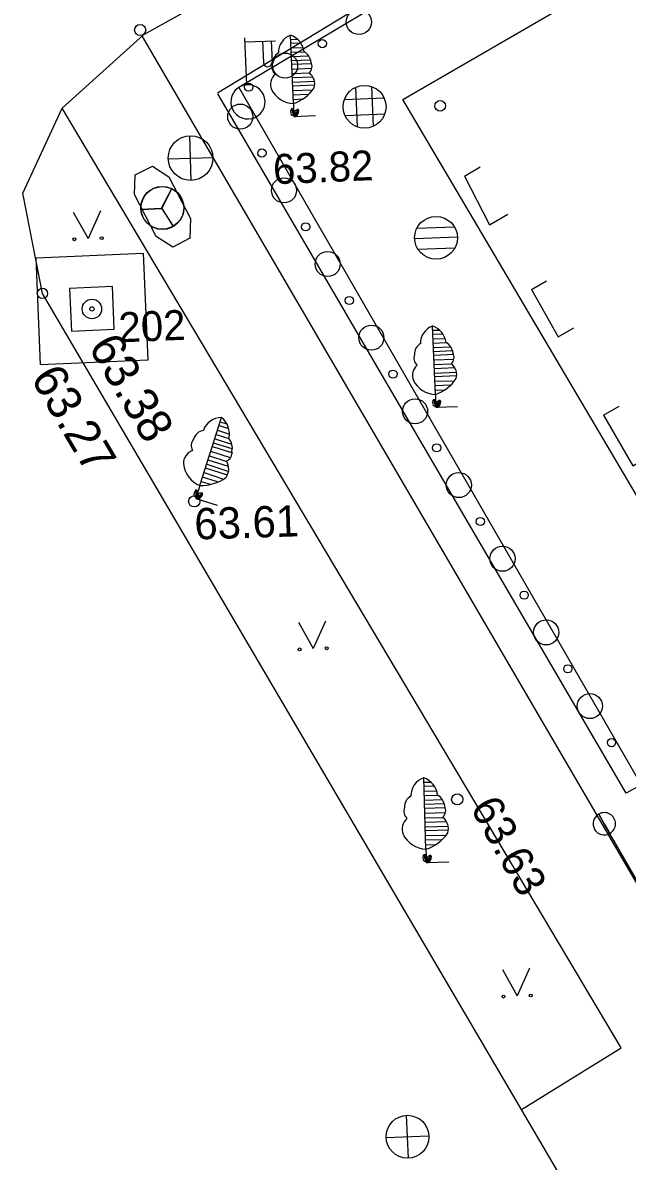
# Model space of a CAD drawing. Extents: x 641680 to 641799, y 6457000 to 6457110.
# Drawn here: x 641699.62 to 641713.69, y 6457041.55 to 6457068.07 of the extents above; entities that cross this region are included whole.
import ezdxf

# ---------------------------------------------------------------- set-up
doc = ezdxf.new("R2010")
doc.units = 0
for name, color, linetype in [('Level 1', 7, 'Continuous'), ('Level 10', 7, 'Continuous'), ('Level 11', 7, 'Continuous'), ('Level 12', 7, 'Continuous'), ('Level 13', 7, 'Continuous'), ('Level 14', 7, 'Continuous'), ('Level 15', 7, 'Continuous'), ('Level 18', 7, 'Continuous'), ('Level 20', 7, 'Continuous'), ('Level 21', 7, 'Continuous'), ('Level 25', 7, 'Continuous'), ('Level 26', 7, 'Continuous'), ('Level 29', 7, 'Continuous'), ('Level 30', 7, 'Continuous'), ('Level 4', 7, 'Continuous'), ('Level 40', 7, 'Continuous'), ('Level 5', 7, 'Continuous'), ('Level 54', 7, 'Continuous'), ('Level 6', 7, 'Continuous'), ('Level 7', 7, 'Continuous'), ('Level 8', 7, 'Continuous'), ('PUUDPQQSAD', 7, 'Continuous')]:
    doc.layers.add(name, color=color, linetype=linetype)

# ---------------------------------------------------------------- blocks, each defined once
blk = doc.blocks.new('KPP')
at = {"layer": 'Level 21'}
blk.add_lwpolyline([(-500, 500), (500, 500), (500, -500), (-500, -500)], close=True, dxfattribs=at)
blk.add_circle((0, 0), 90.8, dxfattribs=at)
blk = doc.blocks.new('BH')
at = {"layer": 'Level 7'}
for centre, radius in [((0, 0), 293), ((990, 0), 95.9)]:
    blk.add_circle(centre, radius, dxfattribs=at)
blk = doc.blocks.new('POL3')
at = {"layer": 'Level 14'}
blk.add_lwpolyline([(-500, 502), (-500, -496), (500, -496), (500, 502)], close=True, dxfattribs=at)
blk.add_circle((0, 0), 50, dxfattribs=at)
blk = doc.blocks.new('KMURU2')
at = {"layer": 'Level 6'}
for p in [(-318, 628), (318, 628), (0, 0), (0, 0)]:
    blk.add_line(p, (0, 0), dxfattribs=at)
for centre in [(-318, -8), (318, -8)]:
    blk.add_circle(centre, 34.5, dxfattribs=at)
blk = doc.blocks.new('OD')
at = {"layer": 'Level 26'}
for p, q in [((-189, 458), (-189, -461)), ((190, -466), (190, 461)), ((-464, 187), (462, 187)), ((459, -195), (-456, -195))]:
    blk.add_line(p, q, dxfattribs=at)
blk.add_circle((0, 0), 500, dxfattribs=at)
blk = doc.blocks.new('OK3')
at = {"layer": 'Level 13'}
for p, q in [((0, -500), (0, 500)), ((-500, 0), (500, 0)), ((-500, 0), (-500, 0)), ((-500, 0), (-500, 0))]:
    blk.add_line(p, q, dxfattribs=at)
blk.add_circle((0, 0), 500, dxfattribs=at)
blk = doc.blocks.new('BL2')
at = {"layer": 'PUUDPQQSAD'}
for p, q in [((-7, 29), (-46, 184)), ((-44, 175), (-29, 178)), ((-41, 166), (-20, 171)), ((-39, 155), (-12, 162)), ((-36, 146), (-7, 153)), ((-34, 136), (5, 146)), ((11, 137), (-31, 126)), ((-30, 118), (16, 130)), ((18, 118), (-27, 107)), ((-24, 97), (16, 107)), ((25, 99), (-22, 87)), ((-19, 78), (31, 90)), ((33, 81), (-17, 69)), ((-15, 59), (30, 69)), ((22, 57), (-12, 49)), ((-10, 39), (11, 44)), ((-7, 29), (0, 0)), ((17, 25), (0, 0)), ((0, 0), (50, 0)), ((17, 25), (108, 157)), ((23, 33), (40, 21)), ((57, 21), (28, 41)), ((35, 50), (72, 23)), ((83, 29), (40, 59)), ((45, 66), (88, 36)), ((91, 47), (51, 74)), ((57, 82), (90, 59)), ((100, 65), (62, 91)), ((69, 101), (108, 74)), ((110, 82), (74, 107)), ((79, 115), (112, 93)), ((85, 124), (110, 107)), ((91, 132), (114, 116)), ((97, 141), (115, 128)), ((102, 148), (114, 140))]:
    blk.add_line(p, q, dxfattribs=at)
for centre, radius, start, end in [((-47, 118), 27.5, 131.0525, 195.0635), ((-51, 107), 23.6, 172.6355, 238.0275), ((-36, 68), 32.8, 144.3865, 211.7665), ((-23, 148), 43, 121.6135, 192.6895), ((-17, 90), 61.2, 219.0975, 278.9605), ((-53, 137), 48.1, 19.5625, 82.2205), ((-18, 122), 32.6, 18.4205, 71.5505), ((-56, 112), 96.5, 300.5785, 337.4485), ((56, 72), 61.2, 170.5745, 230.4375), ((27, 72), 32.8, 95.8635, 163.2435), ((-3, 119), 21.2, 325.8415, 39.5815), ((0, 77), 32.8, 356.2765, 63.6565), ((47, 117), 96.5, 252.0555, 288.9255), ((47, 109), 23.6, 124.1125, 189.5045), ((57, 113), 27.5, 82.5295, 146.5405), ((95, 115), 43, 73.0905, 144.1665), ((58, 51), 32.8, 307.7535, 15.1335), ((87, 81), 21.2, 277.3185, 351.0585), ((68, 130), 48.1, 331.0395, 33.6975), ((80, 94), 32.6, 329.8975, 23.0275)]:
    blk.add_arc(centre, radius, start, end, dxfattribs=at)
blk = doc.blocks.new('OS')
at = {"layer": 'Level 18'}
for p, q in [((-17, -9), (241, 438)), ((-500, -9), (-17, -9)), ((-17, -9), (233, -442))]:
    blk.add_line(p, q, dxfattribs=at)
blk.add_circle((0, 0), 500, dxfattribs=at)
blk = doc.blocks.new('LP13')
at = {"layer": 'Level 11'}
for p, q in [((-10, 400), (-10, 1500)), ((-10, 1400), (700, 1400)), ((400, 1400), (400, 900)), ((600, 1400), (600, 900))]:
    blk.add_line(p, q, dxfattribs=at)
for centre, radius, start, end in [((500, 900), 100, 180, 0), ((0, 0), 400, 90, 270), ((0, 0), 400, 270, 90)]:
    blk.add_arc(centre, radius, start, end, dxfattribs=at)
blk = doc.blocks.new('OR')
at = {"layer": 'Level 20'}
for p, q in [((-500, 0), (500, 0)), ((-438, 241), (438, 241)), ((-432, -252), (432, -252))]:
    blk.add_line(p, q, dxfattribs=at)
blk.add_circle((0, 0), 500, dxfattribs=at)
blk = doc.blocks.new('BH0')
at = {"layer": 'Level 7'}
for centre, radius in [((0, 0), 293), ((990, 0), 95.9)]:
    blk.add_circle(centre, radius, dxfattribs=at)
blk = doc.blocks.new('KMURU4')
at = {"layer": 'Level 6'}
for p in [(-318, 628), (318, 628), (0, 0), (0, 0)]:
    blk.add_line(p, (0, 0), dxfattribs=at)
for centre in [(-318, -8), (318, -8)]:
    blk.add_circle(centre, 34.5, dxfattribs=at)
blk = doc.blocks.new('SIDE_0')
at = {"layer": 'Level 12'}
for p, q in [((0, 0), (1925, 0)), ((1925, 0), (1675, 0)), ((1675, 0), (1925, 0)), ((2175, 0), (1925, 0)), ((1925, 0), (2175, 0))]:
    blk.add_line(p, q, dxfattribs=at)
for start, end in [(0, 180), (180, 0)]:
    blk.add_arc((1925, 0), 250, start, end, dxfattribs=at)
blk = doc.blocks.new('OK4')
at = {"layer": 'Level 15'}
for p, q in [((0, -500), (0, 500)), ((-500, 0), (500, 0)), ((-500, 0), (-500, 0)), ((-500, 0), (-500, 0))]:
    blk.add_line(p, q, dxfattribs=at)
blk.add_circle((0, 0), 500, dxfattribs=at)
blk = doc.blocks.new('BL4')
at = {"layer": 'Level 7'}
for p, q in [((0, 300), (0, 1900)), ((0, 1800), (150, 1800)), ((0, 1710), (220, 1710)), ((0, 1600), (280, 1600)), ((0, 1500), (300, 1500)), ((0, 1400), (400, 1400)), ((440, 1300), (0, 1300)), ((0, 1220), (470, 1220)), ((460, 1100), (0, 1100)), ((0, 1000), (410, 1000)), ((480, 900), (0, 900)), ((0, 800), (520, 800)), ((520, 710), (0, 710)), ((0, 610), (460, 600)), ((350, 500), (0, 500)), ((0, 400), (210, 400)), ((0, 300), (0, 0)), ((0, 0), (500, 0))]:
    blk.add_line(p, q, dxfattribs=at)
for centre, radius, start, end in [((130, 1490), 430, 107.592, 178.668), ((-179, 1454), 481, 5.541, 68.199), ((-175, 1255), 275, 117.031, 181.042), ((125, 1225), 326, 4.399, 57.529), ((-230, 1164), 236, 158.614, 224.006), ((258, 1158), 212, 311.82, 25.56), ((-188, 750), 328, 130.365, 197.745), ((188, 750), 328, 342.255, 49.635), ((54, 909), 612, 205.076, 264.939), ((-275, 1225), 965, 286.557, 323.427)]:
    blk.add_arc(centre, radius, start, end, dxfattribs=at)
blk = doc.blocks.new('POL4')
at = {"layer": 'Level 29'}
blk.add_lwpolyline([(-500, 502), (-500, -496), (500, -496), (500, 502)], close=True, dxfattribs=at)
blk.add_circle((0, 0), 50, dxfattribs=at)
blk = doc.blocks.new('OD0')
at = {"layer": 'Level 25'}
for p, q in [((-189, 458), (-189, -461)), ((190, -466), (190, 461)), ((-464, 187), (462, 187)), ((459, -195), (-456, -195))]:
    blk.add_line(p, q, dxfattribs=at)
blk.add_circle((0, 0), 500, dxfattribs=at)
blk = doc.blocks.new('OS0')
at = {"layer": 'Level 20'}
for p, q in [((-17, -9), (241, 438)), ((-500, -9), (-17, -9)), ((-17, -9), (233, -442))]:
    blk.add_line(p, q, dxfattribs=at)
blk.add_circle((0, 0), 500, dxfattribs=at)
blk = doc.blocks.new('LP14')
at = {"layer": 'Level 12'}
for p, q in [((-10, 400), (-10, 1500)), ((-10, 1400), (700, 1400)), ((400, 1400), (400, 900)), ((600, 1400), (600, 900))]:
    blk.add_line(p, q, dxfattribs=at)
for centre, radius, start, end in [((500, 900), 100, 180, 0), ((0, 0), 400, 90, 270), ((0, 0), 400, 270, 90)]:
    blk.add_arc(centre, radius, start, end, dxfattribs=at)

msp = doc.modelspace()

# ---------------------------------------------------------------- linework, layer by layer
at = {"layer": 'Level 1'}
for p, q in [((641709.896, 6457064.503), (641710.263, 6457064.717)), ((641711.455, 6457061.859), (641711.806, 6457062.063)), ((641713.131, 6457058.93), (641713.502, 6457059.146))]:
    msp.add_line(p, q, dxfattribs=at)
for points in [[(641709.896, 6457064.503), (641710.481, 6457063.363), (641710.906, 6457063.611)], [(641711.455, 6457061.859), (641712.081, 6457060.755), (641712.444, 6457060.966)], [(641713.131, 6457058.93), (641713.819, 6457057.755), (641714.187, 6457057.968)]]:
    msp.add_lwpolyline(points, dxfattribs=at)
at = {"layer": 'Level 10'}
msp.add_lwpolyline([(641713.991, 6457050.372), (641704.647, 6457066.576), (641742.184, 6457088.933), (641751.603, 6457072.831)], dxfattribs=at)
at = {"layer": 'Level 12'}
msp.add_lwpolyline([(641713.991, 6457050.372), (641704.647, 6457066.576), (641742.184, 6457088.933), (641751.603, 6457072.831)], dxfattribs=at)
at = {"layer": 'Level 18'}
for p, q in [((641702.234, 6457064.529), (641702.633, 6457064.736)), ((641702.633, 6457064.736), (641703.016, 6457064.485)), ((641709.896, 6457064.503), (641710.263, 6457064.717)), ((641702.219, 6457064.071), (641702.234, 6457064.529)), ((641703.016, 6457064.485), (641703.521, 6457063.511)), ((641702.724, 6457063.097), (641702.219, 6457064.071)), ((641703.521, 6457063.511), (641703.505, 6457063.053)), ((641703.107, 6457062.846), (641702.724, 6457063.097)), ((641703.505, 6457063.053), (641703.107, 6457062.846)), ((641711.455, 6457061.859), (641711.806, 6457062.063)), ((641713.131, 6457058.93), (641713.502, 6457059.146))]:
    msp.add_line(p, q, dxfattribs=at)
for points in [[(641709.896, 6457064.503), (641710.481, 6457063.363), (641710.906, 6457063.611)], [(641711.455, 6457061.859), (641712.081, 6457060.755), (641712.444, 6457060.966)], [(641713.131, 6457058.93), (641713.819, 6457057.755), (641714.187, 6457057.968)]]:
    msp.add_lwpolyline(points, dxfattribs=at)
at = {"layer": 'Level 20'}
for p, q in [((641702.234, 6457064.529), (641702.633, 6457064.736)), ((641702.633, 6457064.736), (641703.016, 6457064.485)), ((641702.219, 6457064.071), (641702.234, 6457064.529)), ((641703.016, 6457064.485), (641703.521, 6457063.511)), ((641702.724, 6457063.097), (641702.219, 6457064.071)), ((641703.521, 6457063.511), (641703.505, 6457063.053)), ((641703.107, 6457062.846), (641702.724, 6457063.097)), ((641703.505, 6457063.053), (641703.107, 6457062.846))]:
    msp.add_line(p, q, dxfattribs=at)
at = {"layer": 'Level 30'}
for centre, radius in [((641702.348, 6457067.904), 0.13), ((641709.331, 6457066.139), 0.125), ((641700.074, 6457061.77), 0.12), ((641703.606, 6457056.924), 0.13), ((641709.729, 6457049.983), 0.13)]:
    msp.add_circle(centre, radius, dxfattribs=at)
at = {"layer": 'Level 4'}
for points in [[(641704.149, 6457066.442), (641716.183, 6457073.758), (641717.343, 6457073.826)], [(641717.855, 6457052.446), (641713.662, 6457050.13), (641704.157, 6457066.419)]]:
    msp.add_lwpolyline(points, dxfattribs=at)
for centre, radius in [((641702.348, 6457067.904), 0.13), ((641709.331, 6457066.139), 0.125), ((641700.074, 6457061.77), 0.12), ((641703.606, 6457056.924), 0.13), ((641709.729, 6457049.983), 0.13)]:
    msp.add_circle(centre, radius, dxfattribs=at)
at = {"layer": 'Level 40'}
msp.add_lwpolyline([(641713.991, 6457050.372), (641704.647, 6457066.576), (641742.184, 6457088.933), (641751.603, 6457072.831)], close=True, dxfattribs=at)
at = {"layer": 'Level 5'}
for p, q in [((641724.821, 6457080.303), (641702.429, 6457067.79)), ((641724.821, 6457080.303), (641702.429, 6457067.79)), ((641708.466, 6457066.288), (641717.635, 6457071.6)), ((641708.466, 6457066.288), (641717.635, 6457071.6)), ((641714.128, 6457047.66), (641702.399, 6457067.757)), ((641714.128, 6457047.66), (641702.399, 6457067.757)), ((641713.543, 6457044.195), (641700.536, 6457066.081)), ((641713.543, 6457044.195), (641700.536, 6457066.081)), ((641716.265, 6457053.058), (641708.466, 6457066.288)), ((641716.265, 6457053.058), (641708.466, 6457066.288)), ((641711.227, 6457042.76), (641713.543, 6457044.195)), ((641711.227, 6457042.76), (641713.543, 6457044.195))]:
    msp.add_line(p, q, dxfattribs=at)
for points in [[(641700.074, 6457061.77), (641700.074, 6457061.77), (641700.074, 6457061.77), (641700.074, 6457061.77), (641700.074, 6457061.77), (641699.615, 6457064.105), (641700.536, 6457066.081), (641702.429, 6457067.79)], [(641700.074, 6457061.77), (641700.074, 6457061.77), (641700.074, 6457061.77), (641700.074, 6457061.77), (641700.074, 6457061.77), (641699.615, 6457064.105), (641700.536, 6457066.081), (641702.429, 6457067.79)], [(641734.38, 6457002.012), (641723.671, 6457020.99), (641713.541, 6457038.815), (641700.074, 6457061.77)], [(641734.38, 6457002.012), (641723.671, 6457020.99), (641713.541, 6457038.815), (641700.074, 6457061.77)]]:
    msp.add_lwpolyline(points, dxfattribs=at)
at = {"layer": 'Level 54'}
msp.add_line((641704.647, 6457066.576), (641704.647, 6457066.576), dxfattribs=at)
at = {"layer": 'Level 8'}
for points in [[(641704.149, 6457066.442), (641716.183, 6457073.758), (641717.343, 6457073.826)], [(641717.855, 6457052.446), (641713.662, 6457050.13), (641704.157, 6457066.419)]]:
    msp.add_lwpolyline(points, dxfattribs=at)

# ---------------------------------------------------------------- block references
at = {"layer": 'Level 11', "xscale": 0.000997595718720879, "yscale": 0.0009975957187208792, "rotation": 2.392284612224699}
msp.add_blockref('LP13', (641704.857, 6457066.231), dxfattribs=at)
at = {"layer": 'Level 12'}
for name, p, xscale, yscale, rotation in [('LP14', (641704.857, 6457066.231), 0.000997595718720879, 0.0009975957187208792, 2.392284612224699), ('SIDE_0', (641714.154, 6457047.679), 0.0010411884966685984, 0.0010411884966685984, 119.97319631538676)]:
    msp.add_blockref(name, p, dxfattribs=dict(at, xscale=xscale, yscale=yscale, rotation=rotation))
at = {"layer": 'Level 13'}
for p, xscale, yscale, rotation in [((641703.522, 6457064.921), 0.0010411884966685986, 0.0010411884966685984, 1.8022846122254845), ((641708.572, 6457042.125), 0.000997595718720879, 0.0009975957187208792, 2.392284612224699)]:
    msp.add_blockref('OK3', p, dxfattribs=dict(at, xscale=xscale, yscale=yscale, rotation=rotation))
at = {"layer": 'Level 14', "xscale": 0.000997595718720879, "yscale": 0.0009975957187208792, "rotation": 2.392284612224699}
msp.add_blockref('POL3', (641701.225, 6457061.407), dxfattribs=at)
msp.add_blockref('POL3', (641701.225, 6457061.407), dxfattribs=at)
msp.add_blockref('POL3', (641701.225, 6457061.407), dxfattribs=at)
at = {"layer": 'Level 15'}
for p, xscale, yscale, rotation in [((641703.522, 6457064.921), 0.0010411884966685986, 0.0010411884966685984, 1.8022846122254845), ((641708.572, 6457042.125), 0.000997595718720879, 0.0009975957187208792, 2.392284612224699)]:
    msp.add_blockref('OK4', p, dxfattribs=dict(at, xscale=xscale, yscale=yscale, rotation=rotation))
at = {"layer": 'Level 18', "xscale": 0.000997595718720879, "yscale": 0.0009975957187208792, "rotation": 2.392284612224699}
for p in [(641702.863, 6457063.763), (641702.866, 6457063.757)]:
    msp.add_blockref('OS', p, dxfattribs=at)
at = {"layer": 'Level 20', "xscale": 0.000997595718720879, "yscale": 0.0009975957187208792, "rotation": 2.392284612224699}
for name, p in [('OS0', (641702.863, 6457063.763)), ('OS0', (641702.866, 6457063.757)), ('OR', (641709.235, 6457063.065))]:
    msp.add_blockref(name, p, dxfattribs=at)
at = {"layer": 'Level 21', "xscale": 0.0024939892968021977, "yscale": 0.0024939892968021972, "rotation": 2.392284612224699}
msp.add_blockref('KPP', (641701.225, 6457061.407), dxfattribs=at)
at = {"layer": 'Level 25', "xscale": 0.000997595718720879, "yscale": 0.0009975957187208792, "rotation": 2.392284612224699}
msp.add_blockref('OD0', (641707.572, 6457066.117), dxfattribs=at)
at = {"layer": 'Level 26', "xscale": 0.000997595718720879, "yscale": 0.0009975957187208792, "rotation": 2.392284612224699}
msp.add_blockref('OD', (641707.572, 6457066.117), dxfattribs=at)
at = {"layer": 'Level 29', "xscale": 0.000997595718720879, "yscale": 0.0009975957187208792, "rotation": 2.392284612224699}
msp.add_blockref('POL4', (641701.225, 6457061.407), dxfattribs=at)
msp.add_blockref('POL4', (641701.225, 6457061.407), dxfattribs=at)
msp.add_blockref('POL4', (641701.225, 6457061.407), dxfattribs=at)
at = {"layer": 'Level 6', "xscale": 0.000997595718720879, "yscale": 0.0009975957187208792, "rotation": 2.392284612224699}
for name, p in [('KMURU2', (641701.135, 6457063.051)), ('KMURU4', (641701.135, 6457063.051)), ('KMURU2', (641706.375, 6457053.498)), ('KMURU4', (641706.375, 6457053.498)), ('KMURU2', (641711.123, 6457045.41)), ('KMURU4', (641711.123, 6457045.41))]:
    msp.add_blockref(name, p, dxfattribs=at)
at = {"layer": 'Level 7'}
for name, p, xscale, yscale, rotation in [('BH', (641707.439, 6457068.091), 0.000997595718720879, 0.0009975957187208792, -149.3984787682261), ('BH0', (641707.439, 6457068.091), 0.000997595718720879, 0.0009975957187208792, -149.3984787682261), ('BL4', (641705.929, 6457065.891), 0.000997595718720879, 0.0009975957187208792, 2.392284612224699), ('BH', (641705.722, 6457067.075), 0.000997595718720879, 0.0009975957187208792, -149.3984787682261), ('BH0', (641705.722, 6457067.075), 0.000997595718720879, 0.0009975957187208792, -149.3984787682261), ('BH', (641704.678, 6457065.887), 0.000997595718720879, 0.000997595718720879, -59.34141926602181), ('BH0', (641704.678, 6457065.887), 0.000997595718720879, 0.000997595718720879, -59.34141926602181), ('BL2', (641705.929, 6457065.891), 0.000997595718720879, 0.0009975957187208792, 2.392284612224699), ('BH', (641705.696, 6457064.17), 0.000997595718720879, 0.000997595718720879, -59.34141926602181), ('BH0', (641705.696, 6457064.17), 0.000997595718720879, 0.000997595718720879, -59.34141926602181), ('BH', (641706.713, 6457062.454), 0.000997595718720879, 0.000997595718720879, -59.34141926602181), ('BH0', (641706.713, 6457062.454), 0.000997595718720879, 0.000997595718720879, -59.34141926602181), ('BH', (641707.73, 6457060.738), 0.000997595718720879, 0.000997595718720879, -59.34141926602181), ('BH0', (641707.73, 6457060.738), 0.000997595718720879, 0.000997595718720879, -59.34141926602181), ('BL4', (641709.234, 6457059.116), 0.000997595718720879, 0.0009975957187208792, 2.392284612224699), ('BH', (641708.748, 6457059.022), 0.000997595718720879, 0.000997595718720879, -59.34141926602181), ('BH0', (641708.748, 6457059.022), 0.000997595718720879, 0.000997595718720879, -59.34141926602181), ('BL2', (641709.234, 6457059.116), 0.000997595718720879, 0.0009975957187208792, 2.392284612224699), ('BL4', (641703.645, 6457056.994), 0.0010411884966685981, 0.0010411884966685984, -17.601377002269043), ('BH', (641709.765, 6457057.305), 0.000997595718720879, 0.000997595718720879, -59.34141926602181), ('BH0', (641709.765, 6457057.305), 0.000997595718720879, 0.000997595718720879, -59.34141926602181), ('BL2', (641703.645, 6457056.994), 0.0010411884966685981, 0.0010411884966685984, -17.601377002269043), ('BH', (641710.783, 6457055.589), 0.000997595718720879, 0.000997595718720879, -59.34141926602181), ('BH0', (641710.783, 6457055.589), 0.000997595718720879, 0.000997595718720879, -59.34141926602181), ('BH', (641711.8, 6457053.873), 0.000997595718720879, 0.000997595718720879, -59.34141926602181), ('BH0', (641711.8, 6457053.873), 0.000997595718720879, 0.000997595718720879, -59.34141926602181), ('BH', (641712.817, 6457052.156), 0.000997595718720879, 0.000997595718720879, -59.34141926602181), ('BH0', (641712.817, 6457052.156), 0.000997595718720879, 0.000997595718720879, -59.34141926602181), ('BL4', (641709.01, 6457048.509), 0.0010411884966685986, 0.0010411884966685984, 1.8022846122254845), ('BL2', (641709.01, 6457048.509), 0.0010411884966685986, 0.0010411884966685984, 1.8022846122254845)]:
    msp.add_blockref(name, p, dxfattribs=dict(at, xscale=xscale, yscale=yscale, rotation=rotation))

# ---------------------------------------------------------------- texts
at = {"layer": 'Level 14'}
msp.add_text('202', height=0.6983, rotation=2.3923, dxfattribs=at).set_placement((641701.86, 6457060.626))
at = {"layer": 'Level 29'}
msp.add_text('202', height=0.6983, rotation=2.3923, dxfattribs=at).set_placement((641701.86, 6457060.626))
at = {"layer": 'Level 30'}
for s, height, rotation, p in [('63.82', 0.6983, 2.3923, (641705.454, 6457064.311)), ('63.38', 0.7981, 300.5229, (641701.127, 6457060.527)), ('63.27', 0.7981, 300.5229, (641699.785, 6457059.799)), ('63.61', 0.7288, 1.8023, (641703.62, 6457056.035)), ('63.63', 0.7288, 299.277, (641710.019, 6457049.792))]:
    msp.add_text(s, height=height, rotation=rotation, dxfattribs=at).set_placement(p)
at = {"layer": 'Level 4'}
for s, height, rotation, p in [('63.82', 0.6983, 2.3923, (641705.454, 6457064.311)), ('63.38', 0.7981, 300.5229, (641701.127, 6457060.527)), ('63.27', 0.7981, 300.5229, (641699.785, 6457059.799)), ('63.61', 0.7288, 1.8023, (641703.62, 6457056.035)), ('63.63', 0.7288, 299.277, (641710.019, 6457049.792))]:
    msp.add_text(s, height=height, rotation=rotation, dxfattribs=at).set_placement(p)

doc.saveas('drawing.dxf')
